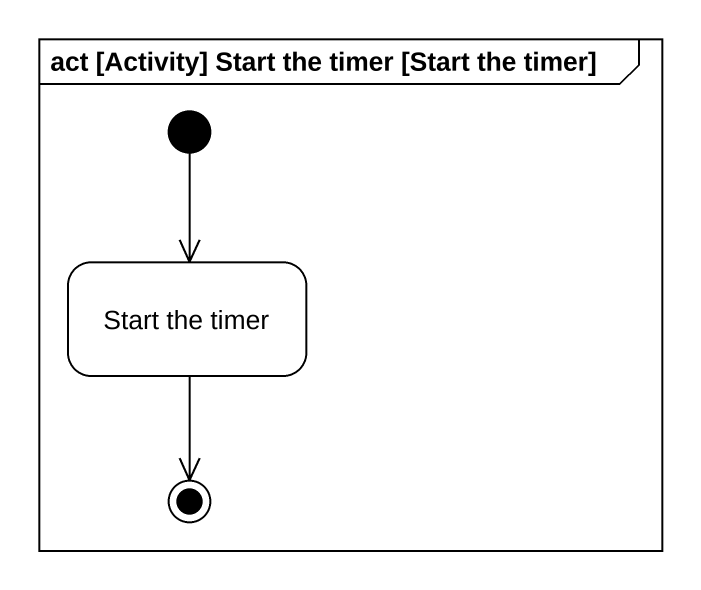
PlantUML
@startuml
mainframe act [Activity] Start the timer [Start the timer]
hide empty description
state "Start the timer" as Start_the_timer
[*] --> Start_the_timer
Start_the_timer --> [*]
@enduml
